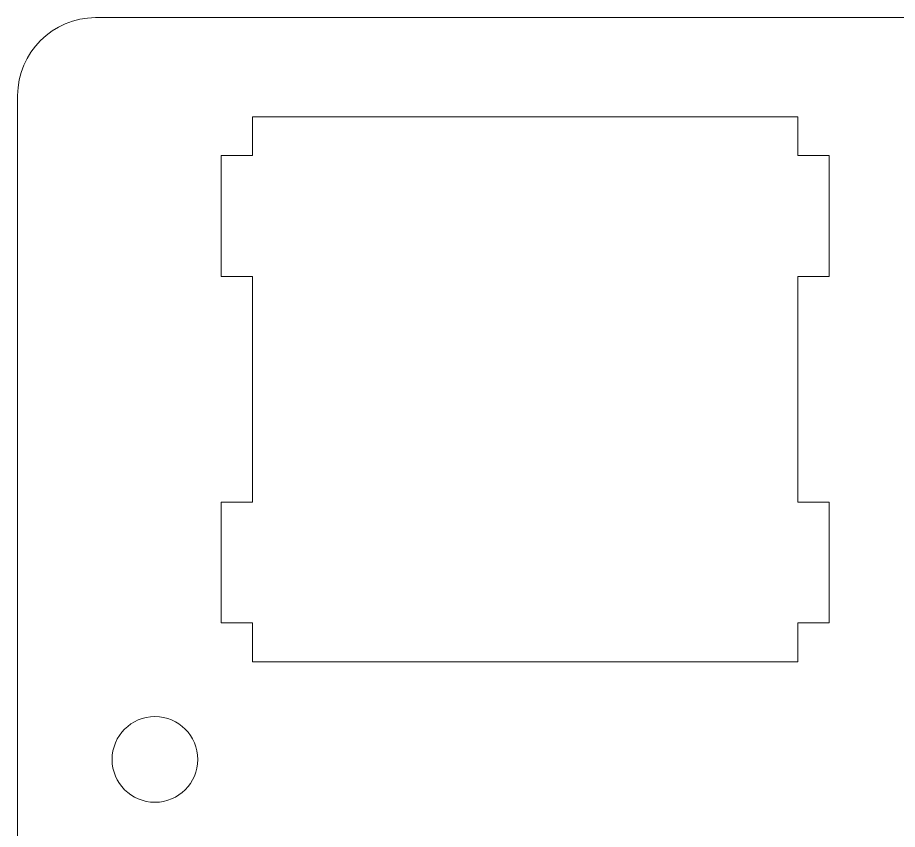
# Model space of a CAD drawing. Header units: inches. Extents: x -50 to 261, y -80 to 218.
# Drawn here: x -50.27 to -27.7, y 184.72 to 205.57 of the extents above; entities that cross this region are included whole.
import ezdxf

# ---------------------------------------------------------------- set-up
doc = ezdxf.new("R2010")
doc.units = ezdxf.units.IN
doc.header["$MEASUREMENT"] = 0
doc.layers.add('CUT', color=7, linetype='Continuous')

msp = doc.modelspace()

# ---------------------------------------------------------------- linework, layer by layer
at = {"layer": 'CUT', "color": 1, "lineweight": 9, "true_color": 0xe60012}
msp.add_lwpolyline([(-29.448, 198.924), (-30.248, 198.924), (-30.248, 193.124), (-29.448, 193.124), (-29.448, 190.024), (-30.248, 190.024), (-30.248, 189.024), (-44.248, 189.024), (-44.248, 190.024), (-45.047, 190.024), (-45.047, 193.124), (-44.248, 193.124), (-44.248, 198.924), (-45.047, 198.924), (-45.047, 202.024), (-44.248, 202.024), (-44.248, 203.024), (-30.248, 203.024), (-30.248, 202.024), (-29.448, 202.024), (-29.448, 198.924)], dxfattribs=at)
for points, knots in [([(258.528, 205.569), (258.528, 205.569), (-48.272, 205.569), (-48.272, 205.569), (-49.372, 205.569), (-50.272, 204.669), (-50.272, 203.569), (-50.272, 203.569), (-50.272, 93.469), (-50.272, 93.469), (-50.272, 92.369), (-49.372, 91.469), (-48.272, 91.469), (-48.272, 91.469), (258.528, 91.469), (258.528, 91.469), (259.628, 91.469), (260.528, 92.369), (260.528, 93.469), (260.528, 93.469), (260.528, 203.569), (260.528, 203.569), (260.528, 204.669), (259.628, 205.569), (258.528, 205.569)], [0, 0, 0, 0, 1, 1, 1, 2, 2, 2, 3, 3, 3, 4, 4, 4, 5, 5, 5, 6, 6, 6, 7, 7, 7, 8, 8, 8, 8]), ([(-46.747, 185.419), (-47.355, 185.419), (-47.847, 185.912), (-47.847, 186.519), (-47.847, 187.127), (-47.355, 187.62), (-46.747, 187.62), (-46.14, 187.62), (-45.647, 187.127), (-45.647, 186.519), (-45.647, 185.912), (-46.14, 185.419), (-46.747, 185.419)], [0, 0, 0, 0, 1, 1, 1, 2, 2, 2, 3, 3, 3, 4, 4, 4, 4])]:
    msp.add_open_spline(points, degree=3, knots=knots, dxfattribs=at)

doc.saveas('drawing.dxf')
